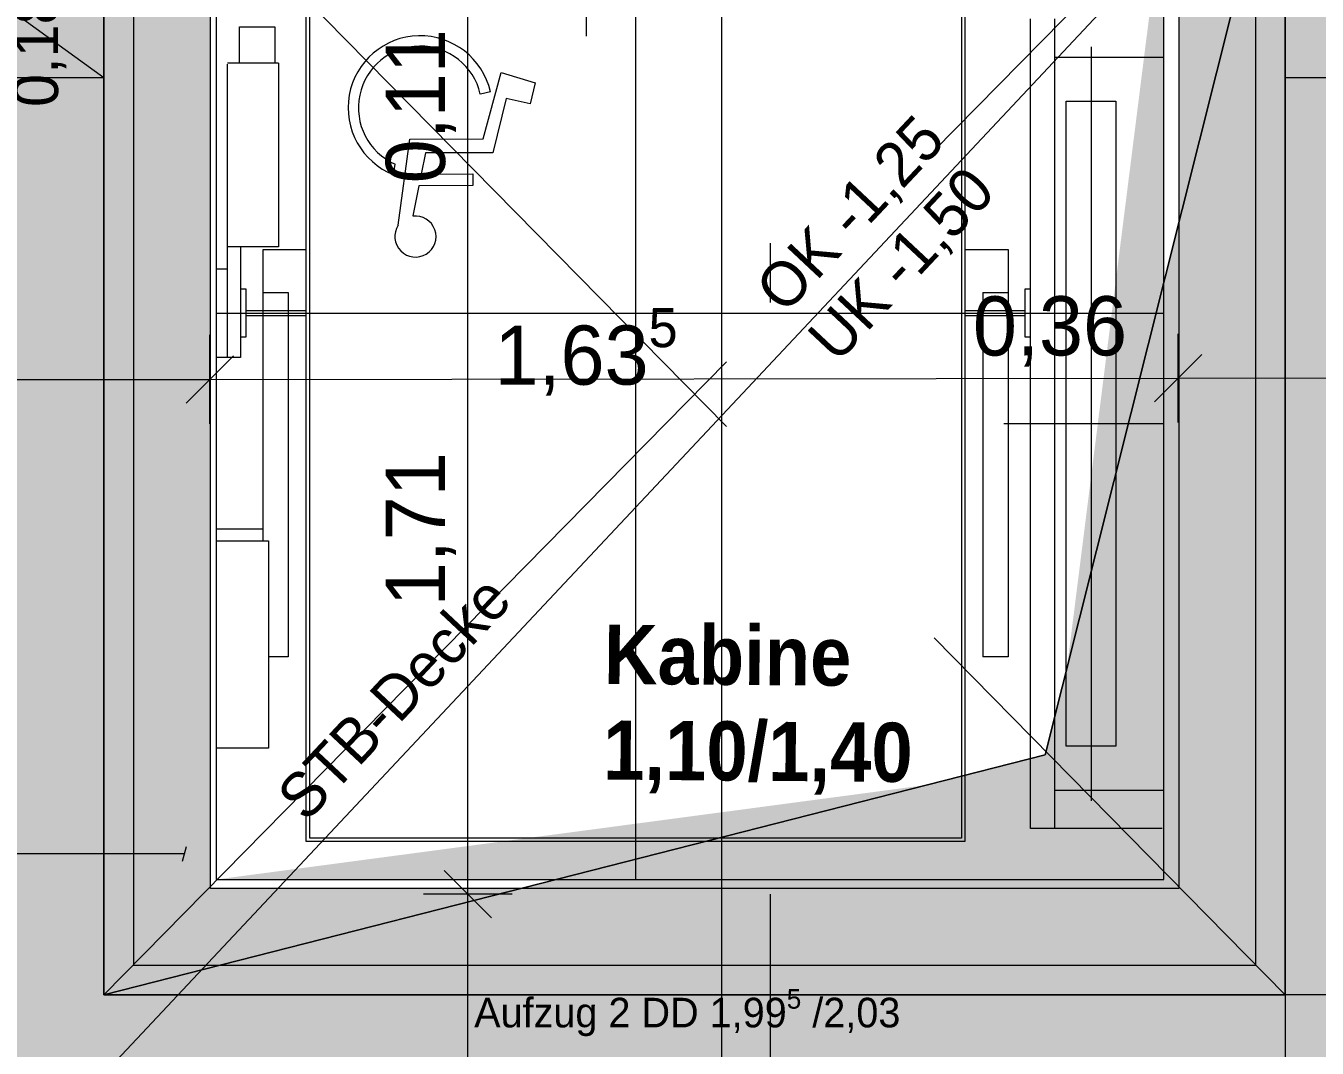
# Model space of a CAD drawing. Header units: metres. Extents: x -3.9 to 83, y -38 to 6.2.
# Drawn here: x 7.743 to 9.924, y -25.96 to -24.233 of the extents above; entities that cross this region are included whole.
import ezdxf

# ---------------------------------------------------------------- set-up
doc = ezdxf.new("R2010")
doc.units = ezdxf.units.M
doc.header["$MEASUREMENT"] = 0
for name, pattern in [('Achse', [0.004, 0.002, -0.001, 0, -0.001]), ('Schnittlinie', [0.006, 0.003, -0.0015, 0, -0.0015]), ('Strichlinie eng', [0.002, 0.0015, -0.0005])]:
    doc.linetypes.add(name, pattern=pattern)
for name, color, linetype in [('0._EG PP_2_000 Achsraster', 7, 'Continuous'), ('0._EG PP_2_120 Wand Innen tragend', 7, 'Continuous'), ('0._EG PP_2_210 Decke', 7, 'Continuous'), ('0._EG PP_2_270 Deckendurchbruchsymbol', 7, 'Continuous'), ('0._EG PP_2_430 Aufzug', 7, 'Continuous'), ('0._EG PP_2_851 Marker Schnitt', 7, 'Continuous'), ('0._EG PP_2_915 Allgemein Beschriftung.x', 7, 'Continuous'), ('0._EG PP_2_950 Polierplan Bemaßung', 7, 'Continuous')]:
    doc.layers.add(name, color=color, linetype=linetype)
doc.styles.add('ERSTELLTER_STIL_2', font='')
doc.styles.add('ERSTELLTER_STIL_7', font='', dxfattribs={"width": 0.936868})
doc.styles.get('ERSTELLTER_STIL_2').set_extended_font_data('Eurostile')
doc.styles.get('ERSTELLTER_STIL_7').set_extended_font_data('Eurostile', bold=True)

msp = doc.modelspace()

# ---------------------------------------------------------------- hatches: boundary and pattern name
at = {"layer": '0._EG PP_2_120 Wand Innen tragend', "linetype": 'Continuous', "lineweight": 13, "true_color": 0x3f7f02}
for points in [[(7.875, -25.87), (7.875, -24.1), (7.695, -24.1), (7.695, -25.87)], [(10.05, -25.87), (10.05, -24.2), (9.87, -24.1), (9.87, -25.87)], [(7.875, -25.87), (7.695, -26.05), (7.875, -26.05)], [(7.695, -25.87), (7.695, -26.05), (7.875, -25.87)], [(9.87, -25.87), (7.875, -25.87), (7.875, -26.05), (9.87, -26.05)], [(9.87, -26.05), (10.05, -26.05), (9.87, -25.87)], [(9.87, -25.87), (10.05, -26.05), (10.05, -25.87)]]:
    msp.add_hatch(color=76, dxfattribs=at).paths.add_polyline_path(points)
at = {"layer": '0._EG PP_2_210 Decke', "linetype": 'Continuous', "lineweight": 0, "true_color": 0x060c00}
msp.add_hatch(color=98, dxfattribs=at).paths.add_polyline_path([(12.865, -23.92), (9.87, -23.92), (9.87, -26.27), (15.211, -26.27), (14.8684, -23.92)])
at = {"layer": '0._EG PP_2_270 Deckendurchbruchsymbol', "linetype": 'Continuous', "lineweight": 0}
msp.add_hatch(color=8, dxfattribs=at).paths.add_polyline_path([(7.875, -25.87), (9.87, -25.87), (9.87, -23.85), (9.4645, -25.4644)])
at = {"layer": '0._EG PP_2_430 Aufzug', "linetype": 'Continuous', "lineweight": 13, "true_color": 0xff6400}
for points in [[(7.875, -23.88), (7.875, -25.82), (7.925, -25.82), (7.925, -23.9161)], [(9.87, -25.82), (9.87, -23.88), (9.82, -23.9161), (9.82, -25.82)], [(7.925, -25.82), (7.875, -25.82), (7.875, -25.87)], [(7.925, -25.82), (7.875, -25.87), (7.925, -25.87)], [(9.82, -25.82), (7.925, -25.82), (7.925, -25.87), (9.82, -25.87)], [(9.82, -25.82), (9.82, -25.87), (9.87, -25.87)], [(9.87, -25.82), (9.82, -25.82), (9.87, -25.87)]]:
    msp.add_hatch(color=30, dxfattribs=at).paths.add_polyline_path(points)
at = {"layer": '0._EG PP_2_430 Aufzug', "linetype": 'Continuous', "lineweight": 13, "true_color": 0x3f7f02}
for points in [[(7.925, -24.01), (7.925, -25.69), (8.055, -25.69), (8.055, -24.01)], [(9.82, -25.69), (9.82, -24.01), (9.69, -24.01), (9.69, -25.69)], [(8.055, -25.69), (7.925, -25.69), (7.925, -25.82)], [(8.055, -25.69), (7.925, -25.82), (8.055, -25.82)], [(9.69, -25.69), (8.055, -25.69), (8.055, -25.82), (9.69, -25.82)], [(9.69, -25.69), (9.69, -25.82), (9.82, -25.82)], [(9.82, -25.69), (9.69, -25.69), (9.82, -25.82)]]:
    msp.add_hatch(color=76, dxfattribs=at).paths.add_polyline_path(points)
at = {"layer": '0._EG PP_2_430 Aufzug', "linetype": 'Continuous', "lineweight": 0, "true_color": 0x323232}
msp.add_hatch(color=250, dxfattribs=at).paths.add_polyline_path([(8.065, -25.675), (9.665, -25.675), (9.665, -24.02), (9.48, -25.4866)])

# ---------------------------------------------------------------- linework, layer by layer
at = {"layer": '0._EG PP_2_000 Achsraster', "color": 5, "linetype": 'Achse', "lineweight": 0, "ltscale": 1000}
msp.add_line((9, 3), (9, -36), dxfattribs=at)
at = {"layer": '0._EG PP_2_120 Wand Innen tragend', "color": 7, "linetype": 'Continuous', "lineweight": 18, "ltscale": 1000, "flags": 128}
for points in [[(7.875, -25.87), (7.875, -24.1)], [(9.87, -24.1), (9.87, -25.87)], [(9.87, -25.87), (7.875, -25.87)]]:
    msp.add_lwpolyline(points, dxfattribs=at)
at = {"layer": '0._EG PP_2_210 Decke', "color": 8, "linetype": 'Continuous', "lineweight": 13, "ltscale": 1000, "flags": 128}
msp.add_lwpolyline([(0.1831, -14.47), (0.185, -14.9998), (0.185, -21.895), (3.305, -21.895), (3.305, -22.165), (4.905, -22.165), (4.905, -24.32), (7.875, -24.32), (7.875, -23.85), (9.87, -23.85), (9.87, -24.32), (13.0067, -24.32), (12.9484, -23.92), (12.865, -23.92), (12.865, -21.895), (18.7604, -21.895), (18.7621, -21.495), (18.7694, -20.4274), (14.6603, -20.4274), (15.32, -17.3819), (15.32, -14.87), (15.32, -14.47)], close=True, dxfattribs=at)
at = {"layer": '0._EG PP_2_210 Decke', "color": 7, "linetype": 'Continuous', "lineweight": 13, "ltscale": 1000, "true_color": 0xf4f4f4, "flags": 128}
for points in [[(5.305, -21.495), (0.1844, -21.495), (0.1967, -31.38), (9.535, -31.38), (9.535, -30.88), (12.385, -30.88), (12.385, -29.98), (18.7258, -29.98), (18.7621, -21.495), (12.465, -21.495), (12.465, -24.32), (13.0067, -24.32), (13.2326, -25.87), (9.875, -25.87), (7.875, -25.87), (7.875, -23.92), (5.305, -23.92)], [(12.865, -23.92), (9.87, -23.92), (9.87, -26.27), (15.211, -26.27), (14.8684, -23.92)]]:
    msp.add_lwpolyline(points, close=True, dxfattribs=at)
at = {"layer": '0._EG PP_2_270 Deckendurchbruchsymbol', "color": 7, "linetype": 'Strichlinie eng', "lineweight": 13, "ltscale": 1000}
for p, q in [((7.875, -25.87), (9.87, -23.84)), ((7.875, -23.84), (9.87, -25.87))]:
    msp.add_line(p, q, dxfattribs=at)
at = {"layer": '0._EG PP_2_270 Deckendurchbruchsymbol', "color": 7, "linetype": 'Strichlinie eng', "lineweight": 13, "ltscale": 1000, "flags": 128}
msp.add_lwpolyline([(9.87, -25.87), (9.87, -23.84), (7.875, -23.84), (7.875, -25.87)], close=True, dxfattribs=at)
at = {"layer": '0._EG PP_2_270 Deckendurchbruchsymbol', "color": 7, "linetype": 'Continuous', "lineweight": 13, "ltscale": 1000, "flags": 128}
for points in [[(9.4645, -25.4644), (9.87, -23.85), (7.875, -23.85), (7.875, -25.87)], [(7.875, -25.87), (9.87, -25.87), (9.87, -23.85), (9.4645, -25.4644)]]:
    msp.add_lwpolyline(points, close=True, dxfattribs=at)
at = {"layer": '0._EG PP_2_430 Aufzug', "color": 7, "linetype": 'Achse', "lineweight": 13, "ltscale": 1000}
for p, q in [((8.69, -24.25), (8.69, -23.92)), ((8.773, -24.02), (8.773, -25.675)), ((9.542, -24.268), (9.542, -25.542)), ((8.065, -24.718), (9.665, -24.718)), ((9.665, -24.905), (9.395, -24.905))]:
    msp.add_line(p, q, dxfattribs=at)
at = {"layer": '0._EG PP_2_430 Aufzug', "color": 7, "linetype": 'Continuous', "lineweight": 18, "ltscale": 1000}
for p, q in [((7.925, -24.01), (7.925, -25.69)), ((9.82, -25.69), (9.82, -24.01)), ((7.925, -25.69), (7.925, -25.82)), ((7.925, -25.69), (7.925, -25.82)), ((9.82, -25.82), (9.82, -25.69)), ((7.925, -25.82), (8.055, -25.82)), ((8.055, -25.82), (9.69, -25.82)), ((9.69, -25.82), (9.82, -25.82)), ((9.69, -25.82), (9.82, -25.82))]:
    msp.add_line(p, q, dxfattribs=at)
at = {"layer": '0._EG PP_2_430 Aufzug', "color": 7, "linetype": 'Continuous', "lineweight": 13, "ltscale": 1000}
for p, q in [((8.065, -24.02), (8.065, -25.675)), ((9.665, -25.675), (9.665, -24.02)), ((8.217, -25.611), (8.217, -24.199)), ((9.329, -24.199), (9.329, -25.611)), ((8.223, -25.605), (8.223, -24.205)), ((9.323, -24.205), (9.323, -25.605)), ((9.44, -25.589), (9.44, -24.221)), ((9.48, -24.221), (9.48, -25.589)), ((8.104, -24.296), (8.104, -24.2345)), ((8.104, -24.2345), (8.164, -24.2345)), ((8.104, -24.296), (8.104, -24.2345)), ((8.104, -24.2345), (8.164, -24.2345)), ((8.164, -24.2345), (8.164, -24.296)), ((8.164, -24.2345), (8.164, -24.296)), ((9.665, -24.286), (9.48, -24.286)), ((8.1698, -24.296), (8.084, -24.296)), ((8.084, -24.793), (8.084, -24.2975)), ((8.1698, -24.296), (8.1698, -24.606)), ((8.5155, -24.4236), (8.5459, -24.3117)), ((8.5459, -24.3117), (8.6034, -24.3291)), ((8.6034, -24.3291), (8.5948, -24.3644)), ((8.5278, -24.3441), (8.5109, -24.348)), ((8.5543, -24.3556), (8.5318, -24.4471)), ((8.5948, -24.3644), (8.5543, -24.3556)), ((9.5, -24.36), (9.584, -24.36)), ((9.5, -25.45), (9.5, -24.36)), ((9.584, -24.36), (9.584, -25.45)), ((8.3723, -24.5697), (8.3918, -24.4241)), ((8.3918, -24.4241), (8.5155, -24.4236)), ((8.4184, -24.4475), (8.4111, -24.4832)), ((8.5318, -24.4471), (8.4184, -24.4475)), ((8.3645, -24.4842), (8.3669, -24.4663)), ((8.4111, -24.4832), (8.498, -24.4828)), ((8.498, -24.4828), (8.4981, -24.5027)), ((8.407, -24.5031), (8.3967, -24.5535)), ((8.4981, -24.5027), (8.407, -24.5031)), ((8.1698, -24.606), (8.084, -24.606)), ((8.106, -24.606), (8.106, -24.793)), ((8.144, -25.103), (8.144, -24.6105)), ((8.144, -24.6105), (8.217, -24.6105)), ((9.329, -24.6105), (9.402, -24.6105)), ((9.402, -24.6105), (9.402, -25.2988)), ((8.065, -24.643), (8.084, -24.643)), ((8.106, -24.677), (8.115, -24.677)), ((8.115, -24.677), (8.115, -24.759)), ((9.431, -24.759), (9.431, -24.677)), ((9.431, -24.677), (9.44, -24.677)), ((8.144, -24.6835), (8.1865, -24.6835)), ((8.1865, -24.6835), (8.1865, -25.2988)), ((9.3595, -24.6835), (9.402, -24.6835)), ((9.3595, -24.6835), (9.3595, -25.2988)), ((8.115, -24.7135), (8.217, -24.7135)), ((8.217, -24.7225), (8.115, -24.7225)), ((9.329, -24.7135), (9.431, -24.7135)), ((9.431, -24.7225), (9.329, -24.7225)), ((8.115, -24.759), (8.106, -24.759)), ((9.44, -24.759), (9.431, -24.759)), ((8.106, -24.793), (8.065, -24.793)), ((8.065, -25.0825), (8.144, -25.0825)), ((8.065, -25.103), (8.153, -25.103)), ((8.153, -25.103), (8.153, -25.453)), ((8.1865, -25.2988), (8.153, -25.2988)), ((9.402, -25.2988), (9.3595, -25.2988)), ((8.153, -25.453), (8.065, -25.453)), ((9.584, -25.45), (9.5, -25.45)), ((9.48, -25.524), (9.665, -25.524)), ((9.662, -25.589), (9.44, -25.589)), ((9.329, -25.611), (8.217, -25.611)), ((9.323, -25.605), (8.223, -25.605)), ((8.065, -25.675), (9.665, -25.675))]:
    msp.add_line(p, q, dxfattribs=at)
at = {"layer": '0._EG PP_2_430 Aufzug', "color": 7, "linetype": 'Continuous', "lineweight": 13, "ltscale": 1000, "flags": 128}
for points in [[(7.875, -23.88), (7.875, -25.82)], [(9.87, -25.87), (9.87, -23.88)], [(7.875, -25.87), (7.875, -25.82)], [(7.875, -25.87), (9.82, -25.87)], [(9.87, -25.87), (9.82, -25.87)]]:
    msp.add_lwpolyline(points, dxfattribs=at)
at = {"layer": '0._EG PP_2_430 Aufzug', "color": 7, "linetype": 'Continuous', "lineweight": 18, "ltscale": 1000, "flags": 128}
for points in [[(8.055, -25.69), (8.055, -24.01)], [(9.69, -24.01), (9.69, -25.69)], [(9.69, -25.69), (8.055, -25.69)]]:
    msp.add_lwpolyline(points, dxfattribs=at)
at = {"layer": '0._EG PP_2_430 Aufzug', "color": 7, "linetype": 'Continuous', "lineweight": 13, "ltscale": 1000}
for centre, radius, start, end in [((8.4092, -24.3711), 0.1216, 12.7923, 248.4146), ((8.4092, -24.3711), 0.1042, 12.7923, 246.0275), ((8.4013, -24.5888), 0.0347, 146.5723, 97.3675)]:
    msp.add_arc(centre, radius, start, end, dxfattribs=at)
at = {"layer": '0._EG PP_2_851 Marker Schnitt', "color": 7, "linetype": 'Schnittlinie', "lineweight": 13, "ltscale": 1000}
msp.add_line((8.9179, -11.7), (8.9179, -29.1277), dxfattribs=at)
at = {"layer": '0._EG PP_2_915 Allgemein Beschriftung.x', "color": 7, "linetype": 'Continuous', "lineweight": 13, "ltscale": 1000}
for p, q in [((8.0115, -25.6317), (7.6495, -25.6317)), ((8.0082, -25.6442), (8.0149, -25.6192))]:
    msp.add_line(p, q, dxfattribs=at)
at = {"layer": '0._EG PP_2_950 Polierplan Bemaßung', "color": 76, "linetype": 'Continuous', "lineweight": 13, "ltscale": 1000, "true_color": 0x3f7f02}
for p, q in [((4.905, -22.165), (7.875, -24.32)), ((7.625, -26.27), (10.27, -23.45))]:
    msp.add_line(p, q, dxfattribs=at)
at = {"layer": '0._EG PP_2_950 Polierplan Bemaßung', "color": 6, "linetype": 'Continuous', "lineweight": 13, "ltscale": 1000, "true_color": 0xfb02fe}
for p, q in [((8.4898, -25.7), (8.4898, -23.989)), ((8.0541, -24.905), (8.0539, -24.755)), ((9.689, -24.903), (9.6889, -24.753)), ((8.0939, -24.79), (8.014, -24.8701)), ((9.7289, -24.788), (9.649, -24.8681)), ((7.6942, -24.8305), (8.054, -24.83)), ((8.054, -24.83), (9.689, -24.828)), ((9.689, -24.828), (10.0485, -24.8276)), ((8.4498, -25.66), (8.5298, -25.74)), ((8.5648, -25.7), (8.4148, -25.7)), ((8.4898, -26.05), (8.4898, -25.7))]:
    msp.add_line(p, q, dxfattribs=at)

# ---------------------------------------------------------------- texts
at = {"layer": '0._EG PP_2_270 Deckendurchbruchsymbol', "color": 1, "linetype": 'Continuous', "lineweight": 0, "insert": (8.8725, -25.9399), "char_height": 0.05, "attachment_point": 8, "style": 'ERSTELLTER_STIL_2'}
msp.add_mtext('\\A1;{\\pqc;\\pt0;\\fEurostile|b0|i0|c0|p0;\\W1.000000;Aufzug 2 DD 1,99\\fEurostile|b0|i0|c0|p0;\\W1.000000;\\A1{\\H.66x;\\S5^  ;}\\fEurostile|b0|i0|c0|p0;\\W1.000000; /2,03\\fEurostile|b0|i0|c0|p0;\\W1.000000;\\A1{\\H.66x;\\S^  ;}\\fEurostile|b0|i0|c0|p0;\\W1.000000;\\fEurostile|b0|i0|c0|p0;\\W1.000000;\\A1{\\H.66x;\\S^  ;}}', dxfattribs=at)
at = {"layer": '0._EG PP_2_915 Allgemein Beschriftung.x', "color": 7, "linetype": 'Continuous', "lineweight": 13, "insert": (8.7178, -25.5286), "char_height": 0.1, "attachment_point": 7, "rotation": 359.5372, "line_spacing_factor": 0.969933, "style": 'ERSTELLTER_STIL_7'}
msp.add_mtext('\\A1;{\\pql;\\fEurostile|b1|i0|c0|p0;\\W0.936868;Kabine\\P\\pql;\\fEurostile|b1|i0|c0|p0;\\W0.936868;1,10/1,40}', dxfattribs=at)
at = {"layer": '0._EG PP_2_950 Polierplan Bemaßung', "color": 76, "linetype": 'Continuous', "lineweight": 13, "true_color": 0x3f7f02, "insert": (7.8119, -24.3698), "char_height": 0.075, "width": 0.22978, "attachment_point": 7, "rotation": 90, "style": 'ERSTELLTER_STIL_2'}
msp.add_mtext('\\A1;{\\pql;\\fEurostile|b0|i0|c0|p0;\\W1.000000;0,18}', dxfattribs=at)
at = {"layer": '0._EG PP_2_950 Polierplan Bemaßung', "color": 6, "linetype": 'Continuous', "lineweight": 13, "true_color": 0xfb02fe, "char_height": 0.1, "width": 0.306373, "attachment_point": 7, "style": 'ERSTELLTER_STIL_2'}
for s, insert, rotation in [('\\A1;{\\pql;\\fEurostile|b0|i0|c0|p0;\\W1.000000;0,11}', (8.4698, -24.4988), 90), ('\\A1;{\\pql;\\fEurostile|b0|i0|c0|p0;\\W1.000000;0,36}', (9.3426, -24.8084), 0.0714), ('\\A1;{\\pql;\\fEurostile|b0|i0|c0|p0;\\W1.000000;1,71}', (8.4698, -25.2134), 90)]:
    msp.add_mtext(s, dxfattribs=dict(at, insert=insert, rotation=rotation))
at = {"layer": '0._EG PP_2_950 Polierplan Bemaßung', "color": 76, "linetype": 'Continuous', "lineweight": 13, "true_color": 0x3f7f02, "insert": (9.0495, -24.7451), "char_height": 0.075, "attachment_point": 4, "rotation": 46.8341, "line_spacing_factor": 0.968161, "style": 'ERSTELLTER_STIL_2'}
msp.add_mtext('\\A1;{\\pql;\\fEurostile|b0|i0|c0|p0;\\W1.000000;OK \\fEurostile|b0|i0|c0|p0;\\W1.000000;\\fEurostile|b0|i0|c0|p0;\\W1.000000;-1,25\\fEurostile|b0|i0|c0|p0;\\W1.000000;\\A1{\\H.66x;\\S^  ;}\\fEurostile|b0|i0|c0|p0;\\W1.000000;\\fEurostile|b0|i0|c0|p0;\\W1.000000;\\P\\pql;\\fEurostile|b0|i0|c0|p0;\\W1.000000;UK \\fEurostile|b0|i0|c0|p0;\\W1.000000;\\fEurostile|b0|i0|c0|p0;\\W1.000000;-1,50\\fEurostile|b0|i0|c0|p0;\\W1.000000;\\A1{\\H.66x;\\S^  ;}\\fEurostile|b0|i0|c0|p0;\\W1.000000;\\fEurostile|b0|i0|c0|p0;\\W1.000000;}', dxfattribs=at)
at = {"layer": '0._EG PP_2_950 Polierplan Bemaßung', "color": 6, "linetype": 'Continuous', "lineweight": 13, "true_color": 0xfb02fe, "insert": (8.5348, -24.8684), "char_height": 0.1, "attachment_point": 7, "rotation": 0.0714, "style": 'ERSTELLTER_STIL_2'}
msp.add_mtext('\\A1;{\\pql;\\fEurostile|b0|i0|c0|p0;\\W1.000000;1,63\\fEurostile|b0|i0|c0|p0;\\W1.000000;\\A1{\\H.66x;\\S5^  ;}}', dxfattribs=at)
at = {"layer": '0._EG PP_2_950 Polierplan Bemaßung', "color": 76, "linetype": 'Continuous', "lineweight": 13, "true_color": 0x3f7f02, "insert": (8.2511, -25.6123), "char_height": 0.075, "attachment_point": 4, "rotation": 46.8341, "style": 'ERSTELLTER_STIL_2'}
msp.add_mtext('\\A1;{\\pql;\\fEurostile|b0|i0|c0|p0;\\W1.000000;\\fEurostile|b0|i0|c0|p0;\\W1.000000;\\fEurostile|b0|i0|c0|p0;\\W1.000000;STB-Decke\\fEurostile|b0|i0|c0|p0;\\W1.000000;\\A1{\\H.66x;\\S^  ;}\\fEurostile|b0|i0|c0|p0;\\W1.000000;\\fEurostile|b0|i0|c0|p0;\\W1.000000;\\P\\pql;\\fEurostile|b0|i0|c0|p0;\\W1.000000;\\fEurostile|b0|i0|c0|p0;\\W1.000000;\\fEurostile|b0|i0|c0|p0;\\W1.000000;\\fEurostile|b0|i0|c0|p0;\\W1.000000;\\A1{\\H.66x;\\S^  ;}\\fEurostile|b0|i0|c0|p0;\\W1.000000;\\fEurostile|b0|i0|c0|p0;\\W1.000000;}', dxfattribs=at)

doc.saveas('drawing.dxf')
